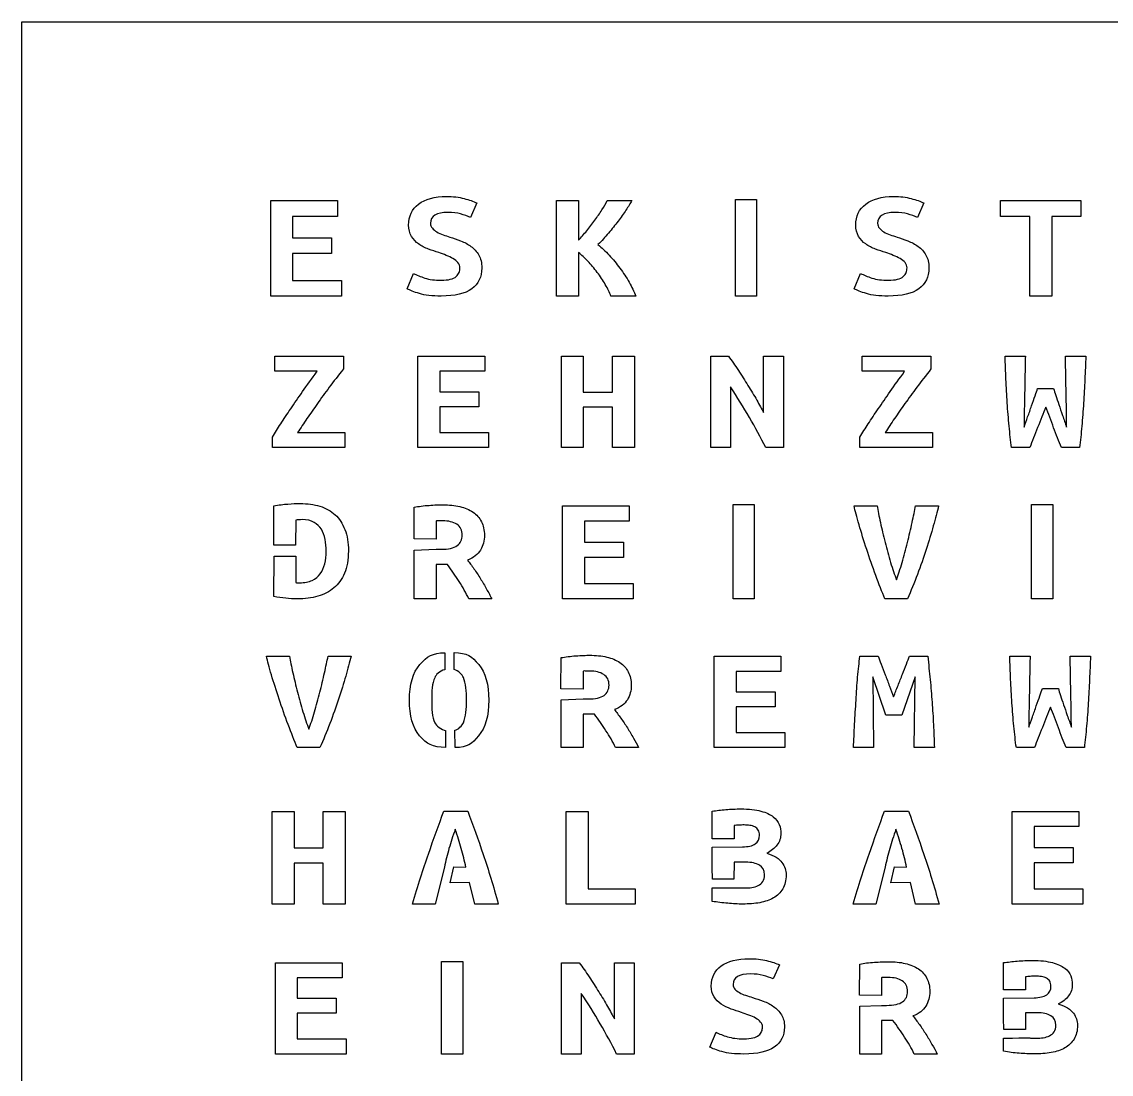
# Model space of a CAD drawing. Extents: x 32 to 171, y 23 to 158.
# Drawn here: x 32.1 to 105.2, y 87.6 to 158.3 of the extents above; entities that cross this region are included whole.
import ezdxf

# ---------------------------------------------------------------- set-up
doc = ezdxf.new("R2010")
doc.units = 0
doc.layers.add('Ebene_1', color=7, linetype='CONTINUOUS')

msp = doc.modelspace()

# ---------------------------------------------------------------- linework, layer by layer
at = {"layer": 'Ebene_1', "color": 7}
for p, q in [((32.058971, 158.33572), (170.553001, 158.33572)), ((32.058971, 22.93904), (32.058971, 158.33572)), ((48.770301, 139.907811), (48.770301, 146.320038)), ((48.770301, 146.320038), (53.252198, 146.320038)), ((53.252198, 146.320038), (53.252198, 145.263419)), ((67.969833, 139.907811), (67.969833, 146.320038)), ((67.969833, 146.320038), (69.439896, 146.320038)), ((69.439896, 146.320038), (69.439896, 143.657772)), ((71.364124, 146.320038), (73.025414, 146.320038)), ((79.970622, 146.407594), (81.394699, 146.407594)), ((79.970622, 139.904256), (79.970622, 146.407594)), ((81.394699, 146.407594), (81.394699, 139.904256)), ((97.779071, 145.263419), (97.779071, 146.320038)), ((97.779071, 146.320038), (103.157348, 146.320038)), ((103.157348, 146.320038), (103.157348, 145.263419)), ((62.610467, 146.164665), (62.180205, 145.18056)), ((92.627333, 146.164655), (92.197071, 145.18055)), ((53.252198, 145.263419), (50.240363, 145.263419)), ((50.240363, 145.263419), (50.240363, 143.823516)), ((99.727202, 145.263419), (97.779071, 145.263419)), ((99.727202, 139.907811), (99.727202, 145.263419)), ((103.157348, 145.263419), (101.209217, 145.263419)), ((101.209217, 145.263419), (101.209217, 139.907811)), ((50.240363, 143.823516), (52.857791, 143.823516)), ((52.857791, 143.823516), (52.857791, 142.766898)), ((52.857791, 142.766898), (50.240363, 142.766898)), ((50.240363, 142.766898), (50.240363, 140.96443)), ((69.439896, 142.839411), (69.439896, 139.907811)), ((57.92539, 140.394697), (58.355652, 141.430598)), ((87.942256, 140.394687), (88.372518, 141.430588)), ((50.240363, 140.96443), (53.515136, 140.96443)), ((53.515136, 140.96443), (53.515136, 139.907811)), ((60.220121, 140.974802), (60.220121, 140.974802)), ((90.236987, 140.974792), (90.236987, 140.974792)), ((53.515136, 139.907811), (48.770301, 139.907811)), ((69.439896, 139.907811), (67.969833, 139.907811)), ((73.2764, 139.907811), (71.61511, 139.907811)), ((81.394699, 139.904256), (79.970622, 139.904256)), ((101.209217, 139.907811), (99.727202, 139.907811)), ((49.037375, 134.856619), (49.037375, 135.867853)), ((49.037375, 135.867853), (53.651125, 135.867853)), ((53.651125, 135.867853), (53.651125, 135.015244)), ((58.654638, 129.731052), (58.654638, 135.867853)), ((58.654638, 135.867853), (63.136908, 135.867853)), ((63.136908, 135.867853), (63.136908, 134.856619)), ((68.286314, 129.731052), (68.286314, 135.867853)), ((68.286314, 135.867853), (69.756498, 135.867853)), ((69.756498, 135.867853), (69.756498, 133.448823)), ((71.716744, 133.448823), (71.716744, 135.867853)), ((71.716744, 135.867853), (73.186929, 135.867853)), ((73.186929, 135.867853), (73.186929, 129.731052)), ((78.31519, 129.731052), (78.31519, 135.867853)), ((78.31519, 135.867853), (79.49851, 135.867853)), ((81.865148, 132.090598), (81.865148, 135.867853)), ((81.865148, 135.867853), (83.1919, 135.867853)), ((83.1919, 135.867853), (83.1919, 129.731052)), ((88.487497, 134.856619), (88.487497, 135.867853)), ((88.487497, 135.867853), (93.101247, 135.867853)), ((93.101247, 135.867853), (93.101247, 135.015244)), ((98.074123, 135.867853), (99.436733, 135.867853)), ((102.138048, 135.867853), (103.500658, 135.867853)), ((51.882122, 134.856619), (49.037375, 134.856619)), ((63.136908, 134.856619), (60.124822, 134.856619)), ((60.124822, 134.856619), (60.124822, 133.478565)), ((91.332244, 134.856619), (88.487497, 134.856619)), ((60.124822, 133.478565), (62.742468, 133.478565)), ((62.742468, 133.478565), (62.742468, 132.467332)), ((69.756498, 133.448823), (71.716744, 133.448823)), ((79.641942, 133.805729), (79.641942, 129.731052)), ((100.261471, 133.696675), (101.337215, 133.696675)), ((62.742468, 132.467332), (60.124822, 132.467332)), ((60.124822, 132.467332), (60.124822, 130.742286)), ((71.716744, 132.437589), (69.756498, 132.437589)), ((69.756498, 132.437589), (69.756498, 129.731052)), ((71.716744, 129.731052), (71.716744, 132.437589)), ((48.881989, 129.731052), (48.881989, 130.43495)), ((50.579276, 130.742286), (53.758699, 130.742286)), ((53.758699, 130.742286), (53.758699, 129.731052)), ((60.124822, 130.742286), (63.399867, 130.742286)), ((63.399867, 130.742286), (63.399867, 129.731052)), ((88.332111, 129.731052), (88.332111, 130.43495)), ((90.029398, 130.742286), (93.208821, 130.742286)), ((93.208821, 130.742286), (93.208821, 129.731052)), ((53.758699, 129.731052), (48.881989, 129.731052)), ((63.399867, 129.731052), (58.654638, 129.731052)), ((69.756498, 129.731052), (68.286314, 129.731052)), ((73.186929, 129.731052), (71.716744, 129.731052)), ((79.641942, 129.731052), (78.31519, 129.731052)), ((83.1919, 129.731052), (82.008581, 129.731052)), ((93.208821, 129.731052), (88.332111, 129.731052)), ((99.735551, 129.731052), (98.516374, 129.731052)), ((103.082312, 129.731052), (101.863135, 129.731052)), ((48.978908, 123.184203), (48.978908, 125.82198)), ((68.363163, 119.570474), (68.363163, 125.821982)), ((68.363163, 125.821982), (72.845222, 125.821982)), ((72.845222, 125.821982), (72.845222, 124.791846)), ((79.810709, 125.907343), (81.234838, 125.907343)), ((79.810709, 119.567009), (79.810709, 125.907343)), ((81.234838, 125.907343), (81.234838, 119.567009)), ((87.937142, 125.821982), (89.490922, 125.821982)), ((92.072589, 125.821982), (93.614417, 125.821982)), ((99.854129, 125.907343), (101.278258, 125.907343)), ((99.854129, 119.567009), (99.854129, 125.907343)), ((101.278258, 125.907343), (101.278258, 119.567009)), ((58.39526, 123.600168), (58.409229, 125.731084)), ((50.449023, 124.862667), (50.435057, 123.186728)), ((59.879344, 124.781617), (59.879344, 123.577697)), ((72.845222, 124.791846), (69.833278, 124.791846)), ((69.833278, 124.791846), (69.833278, 123.388035)), ((50.435057, 123.186728), (48.978908, 123.184203)), ((59.879344, 123.577697), (58.39526, 123.600168)), ((58.409229, 122.850644), (59.879344, 122.903261)), ((59.879344, 122.903135), (60.202052, 122.903135)), ((69.833278, 123.388035), (72.450801, 123.388035)), ((72.450801, 123.388035), (72.450801, 122.357899)), ((48.978908, 119.721964), (48.992874, 122.447177)), ((48.992874, 122.447177), (50.449023, 122.449701)), ((50.449023, 122.449701), (50.449023, 120.661331)), ((58.409229, 119.570471), (58.409229, 122.850644)), ((72.450801, 122.357899), (69.833278, 122.357899)), ((69.833278, 122.357899), (69.833278, 120.60061)), ((60.644283, 121.873126), (59.879344, 121.873126)), ((59.879344, 121.873126), (59.879344, 119.570471)), ((50.580496, 120.651232), (50.71197, 120.651232)), ((69.833278, 120.60061), (73.10817, 120.60061)), ((73.10817, 120.60061), (73.10817, 119.570474)), ((59.879344, 119.570471), (58.409229, 119.570471)), ((63.608418, 119.570471), (62.06659, 119.570471)), ((73.10817, 119.570474), (68.363163, 119.570474)), ((81.234838, 119.567009), (79.810709, 119.567009)), ((91.522789, 119.570474), (90.004865, 119.570474)), ((101.278258, 119.567009), (99.854129, 119.567009)), ((48.485594, 115.71124), (50.039441, 115.71124)), ((52.621218, 115.71124), (54.163112, 115.71124)), ((60.472567, 115.952765), (60.465459, 114.810742)), ((61.082141, 114.828082), (61.08492, 115.961436)), ((68.255477, 113.531338), (68.269447, 115.622064)), ((78.541968, 109.57764), (78.541968, 115.71124)), ((78.541968, 115.71124), (83.02422, 115.71124)), ((83.02422, 115.71124), (83.02422, 114.700533)), ((88.331564, 115.71124), (89.550736, 115.71124)), ((91.666359, 115.71124), (92.885531, 115.71124)), ((98.390127, 115.71124), (99.752732, 115.71124)), ((102.454036, 115.71124), (103.81664, 115.71124)), ((69.739625, 114.690505), (69.739625, 113.509291)), ((83.02422, 114.700533), (80.012147, 114.700533)), ((80.012147, 114.700533), (80.012147, 113.323199)), ((90.064701, 111.747686), (89.192156, 114.343814)), ((89.192156, 114.343814), (89.251919, 109.57764)), ((92.048844, 114.343814), (91.140441, 111.747686)), ((91.977128, 109.57764), (92.048844, 114.343814)), ((69.739625, 113.509291), (68.255477, 113.531338)), ((100.577466, 113.541194), (101.653207, 113.541194)), ((68.269447, 112.795951), (69.739626, 112.847576)), ((68.269447, 109.577644), (68.269447, 112.795951)), ((69.739625, 112.847452), (70.062347, 112.847452)), ((80.012147, 113.323199), (82.629782, 113.323199)), ((82.629782, 113.323199), (82.629782, 112.312492)), ((82.629782, 112.312492), (80.012147, 112.312492)), ((80.012147, 112.312492), (80.012147, 110.588346)), ((70.504596, 111.83687), (69.739626, 111.83687)), ((69.739626, 111.83687), (69.739626, 109.577644)), ((91.140441, 111.747686), (90.064701, 111.747686)), ((60.514842, 110.728331), (60.51415, 109.586307)), ((61.146256, 109.577637), (61.129449, 110.754342)), ((80.012147, 110.588346), (83.287179, 110.588346)), ((83.287179, 110.588346), (83.287179, 109.57764)), ((52.071395, 109.57764), (50.553406, 109.57764)), ((69.739626, 109.577644), (68.269447, 109.577644)), ((73.468859, 109.577644), (71.926964, 109.577644)), ((83.287179, 109.57764), (78.541968, 109.57764)), ((89.251919, 109.57764), (87.901267, 109.57764)), ((93.32778, 109.57764), (91.977128, 109.57764)), ((100.051549, 109.57764), (98.832376, 109.57764)), ((103.398297, 109.57764), (102.179124, 109.57764)), ((48.87124, 99.057422), (48.87124, 105.297357)), ((48.87124, 105.297357), (50.341395, 105.297357)), ((50.341395, 105.297357), (50.341395, 102.837673)), ((52.301602, 102.837673), (52.301602, 105.297357)), ((52.301602, 105.297357), (53.771758, 105.297357)), ((53.771758, 105.297357), (53.771758, 99.057422)), ((60.394551, 105.31008), (61.996178, 105.31008)), ((68.597895, 99.057422), (68.597895, 105.297357)), ((68.597895, 105.297357), (70.080003, 105.297357)), ((70.080003, 105.297357), (70.080003, 100.085651)), ((78.411507, 104.55345), (78.411507, 105.31076)), ((89.983288, 105.31008), (91.584914, 105.31008)), ((98.552448, 99.057422), (98.552448, 105.297357)), ((98.552448, 105.297357), (103.034629, 105.297357)), ((103.034629, 105.297357), (103.034629, 104.269129)), ((79.881557, 104.34206), (79.891557, 103.44315)), ((103.034629, 104.269129), (100.022603, 104.269129)), ((100.022603, 104.269129), (100.022603, 102.867915)), ((79.891557, 103.44315), (78.410007, 103.45015)), ((50.341395, 102.837673), (52.301602, 102.837673)), ((78.409968, 102.88141), (80.455288, 102.91081)), ((100.022603, 102.867915), (102.640197, 102.867915)), ((102.640197, 102.867915), (102.640197, 101.839687)), ((52.301602, 101.809445), (50.341395, 101.809445)), ((50.341395, 101.809445), (50.341395, 99.057422)), ((52.301602, 99.057422), (52.301602, 101.809445)), ((79.881672, 101.88415), (79.871772, 100.73205)), ((80.670536, 101.88415), (79.881672, 101.88415)), ((102.640197, 101.839687), (100.022603, 101.839687)), ((100.022603, 101.839687), (100.022603, 100.085651)), ((60.430407, 101.53992), (59.820835, 99.07017)), ((60.82594, 100.48669), (61.072911, 101.56481)), ((61.072911, 101.56481), (61.87665, 101.53981)), ((78.421368, 100.73956), (78.411468, 101.52351)), ((90.019144, 101.53992), (89.40957, 99.07017)), ((90.414676, 100.48669), (90.661647, 101.56481)), ((90.661647, 101.56481), (91.465387, 101.53981)), ((62.127651, 100.51169), (60.82594, 100.48669)), ((62.474272, 99.07017), (62.127651, 100.51169)), ((79.871772, 100.73205), (78.421368, 100.73956)), ((91.71639, 100.51169), (90.414676, 100.48669)), ((92.063011, 99.07017), (91.71639, 100.51169)), ((70.080003, 100.085651), (73.247411, 100.085651)), ((73.247411, 100.085651), (73.247411, 99.057422)), ((78.411507, 99.25224), (78.411507, 100.16043)), ((100.022603, 100.085651), (103.297583, 100.085651)), ((103.297583, 100.085651), (103.297583, 99.057422)), ((50.341395, 99.057422), (48.87124, 99.057422)), ((53.771758, 99.057422), (52.301602, 99.057422)), ((59.820835, 99.07017), (58.290924, 99.07017)), ((64.051986, 99.07017), (62.474272, 99.07017)), ((73.247411, 99.057422), (68.597895, 99.057422)), ((89.40957, 99.07017), (87.87966, 99.07017)), ((93.640732, 99.07017), (92.063011, 99.07017)), ((103.297583, 99.057422), (98.552448, 99.057422)), ((49.085288, 88.997227), (49.085288, 95.131081)), ((49.085288, 95.131081), (53.567484, 95.131081)), ((53.567484, 95.131081), (53.567484, 94.120333)), ((60.243624, 95.21484), (61.667796, 95.21484)), ((60.243624, 88.99383), (60.243624, 95.21484)), ((61.667796, 95.21484), (61.667796, 88.99383)), ((68.29805, 88.997227), (68.29805, 95.131081)), ((68.29805, 95.131081), (69.48135, 95.131081)), ((71.847949, 91.355639), (71.847949, 95.131081)), ((71.847949, 95.131081), (73.174679, 95.131081)), ((73.174679, 95.131081), (73.174679, 88.997227)), ((97.977255, 94.39075), (97.977255, 95.13521)), ((82.928479, 94.982444), (82.498189, 94.041061)), ((88.301348, 92.951087), (88.315317, 95.041899)), ((53.567484, 94.120333), (50.555448, 94.120333)), ((50.555448, 94.120333), (50.555448, 92.742941)), ((89.785476, 94.110302), (89.785476, 92.929039)), ((99.448033, 94.18285), (99.457933, 93.29922)), ((69.62478, 93.069947), (69.62478, 88.997227)), ((89.785476, 92.929039), (88.301348, 92.951087)), ((99.457933, 93.29922), (97.976368, 93.30622)), ((50.555448, 92.742941), (53.17305, 92.742941)), ((53.17305, 92.742941), (53.17305, 91.732192)), ((88.315317, 92.215669), (89.785477, 92.267296)), ((88.315317, 88.997228), (88.315317, 92.215669)), ((89.785476, 92.267172), (90.108194, 92.267172)), ((97.976367, 92.74731), (100.02168, 92.77611)), ((53.17305, 91.732192), (50.555448, 91.732192)), ((50.555448, 91.732192), (50.555448, 90.007975)), ((99.44742, 91.76683), (99.43752, 90.63432)), ((100.2363, 91.76683), (99.44742, 91.76683)), ((90.550439, 91.256548), (89.785477, 91.256548)), ((89.785477, 91.256548), (89.785477, 88.997228)), ((97.987166, 90.64189), (97.977266, 91.4125)), ((50.555448, 90.007975), (53.830439, 90.007975)), ((53.830439, 90.007975), (53.830439, 88.997227)), ((78.243091, 89.462966), (78.673382, 90.453895)), ((80.537975, 90.017886), (80.537975, 90.017886)), ((97.977255, 89.17982), (97.977255, 90.07258)), ((99.43752, 90.63432), (97.987166, 90.64189)), ((53.830439, 88.997227), (49.085288, 88.997227)), ((61.667796, 88.99383), (60.243624, 88.99383)), ((69.62478, 88.997227), (68.29805, 88.997227)), ((73.174679, 88.997227), (71.991379, 88.997227)), ((89.785477, 88.997228), (88.315317, 88.997228)), ((93.514664, 88.997228), (91.972789, 88.997228))]:
    msp.add_line(p, q, dxfattribs=at)
for points in [[(58.702252, 146.092152), (59.156418, 146.430547), (59.777907, 146.599744), (60.566721, 146.599744)], [(60.566721, 146.599744), (61.020887, 146.599744), (61.415294, 146.554855), (61.749942, 146.465077)], [(61.749942, 146.465077), (62.092559, 146.375299), (62.3794, 146.275161), (62.610467, 146.164665)], [(71.005572, 145.698497), (71.148993, 145.926395), (71.26851, 146.133575), (71.364124, 146.320038)], [(73.025414, 146.320038), (72.913864, 146.133575), (72.778412, 145.919489), (72.619055, 145.677779)], [(88.719118, 146.092142), (89.173284, 146.430537), (89.794773, 146.599734), (90.583587, 146.599734)], [(90.583587, 146.599734), (91.037753, 146.599734), (91.43216, 146.554845), (91.766808, 146.465067)], [(91.766808, 146.465067), (92.109425, 146.375289), (92.396266, 146.275151), (92.627333, 146.164655)], [(58.032955, 144.683327), (58.032955, 145.28415), (58.256054, 145.753758), (58.702252, 146.092152)], [(70.527503, 145.004443), (70.702795, 145.239248), (70.862151, 145.470599), (71.005572, 145.698497)], [(72.619055, 145.677779), (72.467667, 145.442975), (72.292375, 145.194359), (72.093179, 144.93193)], [(88.049821, 144.683317), (88.049821, 145.28414), (88.27292, 145.753748), (88.719118, 146.092142)], [(60.674287, 145.532766), (59.893441, 145.532766), (59.503018, 145.287603), (59.503018, 144.797276)], [(61.510908, 145.429176), (61.271873, 145.498236), (60.993, 145.532766), (60.674287, 145.532766)], [(62.180205, 145.18056), (61.981009, 145.277244), (61.75791, 145.360116), (61.510908, 145.429176)], [(69.989675, 144.300031), (70.180903, 144.534835), (70.360179, 144.769639), (70.527503, 145.004443)], [(72.093179, 144.93193), (71.893984, 144.676408), (71.678853, 144.41398), (71.447786, 144.144646)], [(90.691153, 145.532756), (89.910307, 145.532756), (89.519884, 145.287593), (89.519884, 144.797266)], [(91.527774, 145.429166), (91.288739, 145.498226), (91.009866, 145.532756), (90.691153, 145.532756)], [(92.197071, 145.18055), (91.997875, 145.277234), (91.774776, 145.360106), (91.527774, 145.429166)], [(58.224183, 143.91676), (58.096698, 144.123941), (58.032955, 144.379463), (58.032955, 144.683327)], [(59.503018, 144.797276), (59.503018, 144.672968), (59.542857, 144.562472), (59.622535, 144.465788)], [(59.622535, 144.465788), (59.702213, 144.37601), (59.801811, 144.293138), (59.921328, 144.217172)], [(59.921328, 144.217172), (60.048813, 144.148112), (60.18825, 144.085958), (60.339639, 144.03071)], [(69.439896, 143.657772), (69.615188, 143.85114), (69.798448, 144.065227), (69.989675, 144.300031)], [(71.447786, 144.144646), (71.224687, 143.875312), (70.989636, 143.616336), (70.742634, 143.36772)], [(88.241049, 143.91675), (88.113564, 144.123931), (88.049821, 144.379453), (88.049821, 144.683317)], [(89.519884, 144.797266), (89.519884, 144.672958), (89.559723, 144.562462), (89.639401, 144.465778)], [(89.639401, 144.465778), (89.719079, 144.376), (89.818677, 144.293128), (89.938194, 144.217162)], [(89.938194, 144.217162), (90.065679, 144.148102), (90.205116, 144.085948), (90.356505, 144.0307)], [(58.702252, 143.409169), (58.511024, 143.547289), (58.351668, 143.716486), (58.224183, 143.91676)], [(59.359597, 143.067322), (59.120563, 143.1571), (58.901448, 143.271049), (58.702252, 143.409169)], [(60.339639, 144.03071), (60.498995, 143.975461), (60.654367, 143.923666), (60.805756, 143.875324)], [(60.805756, 143.875324), (61.036823, 143.799358), (61.275857, 143.713033), (61.52286, 143.616349)], [(61.52286, 143.616349), (61.77783, 143.526571), (62.008897, 143.402263), (62.21606, 143.243425)], [(70.742634, 143.36772), (70.989636, 143.16054), (71.240623, 142.922283), (71.495593, 142.652948)], [(88.719118, 143.409159), (88.52789, 143.547279), (88.368534, 143.716476), (88.241049, 143.91675)], [(89.376463, 143.067312), (89.137429, 143.15709), (88.918314, 143.271039), (88.719118, 143.409159)], [(90.356505, 144.0307), (90.515861, 143.975451), (90.671233, 143.923656), (90.822622, 143.875314)], [(90.822622, 143.875314), (91.053689, 143.799348), (91.292723, 143.713023), (91.539726, 143.616339)], [(91.539726, 143.616339), (91.794696, 143.526561), (92.025763, 143.402253), (92.232926, 143.243415)], [(60.052797, 142.829065), (59.829698, 142.898125), (59.598632, 142.977544), (59.359597, 143.067322)], [(60.55477, 142.642602), (60.387446, 142.711662), (60.220121, 142.773816), (60.052797, 142.829065)], [(61.008935, 142.425063), (60.873482, 142.507935), (60.722094, 142.580448), (60.55477, 142.642602)], [(62.21606, 143.243425), (62.431191, 143.091493), (62.606483, 142.898125), (62.741936, 142.66332)], [(62.741936, 142.66332), (62.877389, 142.435422), (62.945115, 142.14537), (62.945115, 141.793164)], [(70.061386, 142.248947), (69.846255, 142.483751), (69.639091, 142.680572), (69.439896, 142.839411)], [(71.495593, 142.652948), (71.750563, 142.383614), (71.989598, 142.093562), (72.212696, 141.782792)], [(90.069663, 142.829055), (89.846564, 142.898115), (89.615498, 142.977534), (89.376463, 143.067312)], [(90.571636, 142.642592), (90.404312, 142.711652), (90.236987, 142.773806), (90.069663, 142.829055)], [(91.025801, 142.425053), (90.890348, 142.507925), (90.73896, 142.580438), (90.571636, 142.642592)], [(92.232926, 143.243415), (92.448057, 143.091483), (92.623349, 142.898115), (92.758802, 142.66331)], [(92.758802, 142.66331), (92.894255, 142.435412), (92.961981, 142.14536), (92.961981, 141.793154)], [(61.343584, 142.155729), (61.255938, 142.259319), (61.144388, 142.349097), (61.008935, 142.425063)], [(61.475053, 141.803523), (61.475053, 141.934737), (61.43123, 142.052139), (61.343584, 142.155729)], [(70.694827, 141.503098), (70.495632, 141.772433), (70.284485, 142.021049), (70.061386, 142.248947)], [(91.36045, 142.155719), (91.272804, 142.259309), (91.161254, 142.349087), (91.025801, 142.425053)], [(91.491919, 141.803513), (91.491919, 141.934727), (91.448096, 142.052129), (91.36045, 142.155719)], [(58.355652, 141.430598), (58.570783, 141.320102), (58.825753, 141.216512), (59.120563, 141.119828)], [(60.829659, 141.036956), (60.996984, 141.085298), (61.128453, 141.147452), (61.224066, 141.223418)], [(61.224066, 141.223418), (61.31968, 141.30629), (61.383423, 141.396068), (61.415294, 141.492752)], [(61.415294, 141.492752), (61.455133, 141.596342), (61.475053, 141.699933), (61.475053, 141.803523)], [(62.945115, 141.793164), (62.945115, 141.192341), (62.718032, 140.726186), (62.263867, 140.394697)], [(71.232655, 140.684737), (71.073299, 140.967883), (70.894023, 141.24067), (70.694827, 141.503098)], [(72.212696, 141.782792), (72.443763, 141.478927), (72.650926, 141.164704), (72.834186, 140.840122)], [(88.372518, 141.430588), (88.587649, 141.320092), (88.842619, 141.216502), (89.137429, 141.119818)], [(90.846525, 141.036946), (91.01385, 141.085288), (91.145319, 141.147442), (91.240932, 141.223408)], [(91.240932, 141.223408), (91.336546, 141.30628), (91.400289, 141.396058), (91.43216, 141.492742)], [(91.43216, 141.492742), (91.471999, 141.596332), (91.491919, 141.699923), (91.491919, 141.803513)], [(92.961981, 141.793154), (92.961981, 141.192331), (92.734898, 140.726176), (92.280733, 140.394687)], [(59.120563, 141.119828), (59.42334, 141.023144), (59.789859, 140.974802), (60.220121, 140.974802)], [(60.220121, 140.974802), (60.467124, 140.974802), (60.670303, 140.99552), (60.829659, 141.036956)], [(71.61511, 139.907811), (71.527464, 140.149521), (71.399979, 140.408497), (71.232655, 140.684737)], [(72.834186, 140.840122), (73.017446, 140.522446), (73.164851, 140.211675), (73.2764, 139.907811)], [(89.137429, 141.119818), (89.440206, 141.023134), (89.806725, 140.974792), (90.236987, 140.974792)], [(90.236987, 140.974792), (90.48399, 140.974792), (90.687169, 140.99551), (90.846525, 141.036946)], [(58.750059, 140.073568), (58.383539, 140.19097), (58.10865, 140.298013), (57.92539, 140.394697)], [(60.220121, 139.907824), (59.606599, 139.907824), (59.116579, 139.963072), (58.750059, 140.073568)], [(62.263867, 140.394697), (61.817669, 140.070115), (61.13642, 139.907824), (60.220121, 139.907824)], [(88.766925, 140.073558), (88.400405, 140.19096), (88.125516, 140.298003), (87.942256, 140.394687)], [(90.236987, 139.907814), (89.623465, 139.907814), (89.133445, 139.963062), (88.766925, 140.073558)], [(92.280733, 140.394687), (91.834535, 140.070105), (91.153286, 139.907814), (90.236987, 139.907814)], [(79.49851, 135.867853), (79.721627, 135.57704), (79.944745, 135.259791), (80.167862, 134.916103)], [(98.133886, 134.32126), (98.109981, 134.856619), (98.09006, 135.37215), (98.074123, 135.867853)], [(99.436733, 135.867853), (99.428764, 135.4779), (99.420796, 135.074728), (99.412827, 134.658338)], [(102.15, 134.648424), (102.142032, 135.071423), (102.138048, 135.4779), (102.138048, 135.867853)], [(103.500658, 135.867853), (103.476752, 135.36554), (103.452847, 134.846705), (103.428941, 134.311346)], [(50.913952, 133.498393), (51.208786, 133.914784), (51.531509, 134.367526), (51.882122, 134.856619)], [(53.651125, 135.015244), (53.30848, 134.579025), (52.993725, 134.169244), (52.70686, 133.785901)], [(80.167862, 134.916103), (80.390979, 134.579025), (80.606128, 134.241948), (80.813309, 133.90487)], [(90.364074, 133.498393), (90.658908, 133.914784), (90.981631, 134.367526), (91.332244, 134.856619)], [(93.101247, 135.015244), (92.758602, 134.579025), (92.443847, 134.169244), (92.156982, 133.785901)], [(99.412827, 134.658338), (99.404859, 134.241948), (99.396891, 133.825557), (99.388922, 133.409167)], [(102.173906, 133.409167), (102.165937, 133.818948), (102.157969, 134.232033), (102.15, 134.648424)], [(80.813309, 133.90487), (81.028458, 133.567792), (81.223686, 133.240628), (81.398992, 132.923378)], [(98.217556, 132.735011), (98.185682, 133.263761), (98.157792, 133.79251), (98.133886, 134.32126)], [(103.428941, 134.311346), (103.405036, 133.782596), (103.377146, 133.253847), (103.345272, 132.725097)], [(50.11312, 132.338449), (50.360142, 132.695355), (50.627087, 133.082003), (50.913952, 133.498393)], [(52.70686, 133.785901), (52.419994, 133.402558), (52.15305, 133.035737), (51.906028, 132.685441)], [(80.908931, 131.763434), (80.518475, 132.444199), (80.096146, 133.124964), (79.641942, 133.805729)], [(89.563242, 132.338449), (89.810264, 132.695355), (90.077209, 133.082003), (90.364074, 133.498393)], [(92.156982, 133.785901), (91.870116, 133.402558), (91.603172, 133.035737), (91.35615, 132.685441)], [(99.388922, 133.409167), (99.380954, 132.999386), (99.372985, 132.596214), (99.365017, 132.199652)], [(99.855078, 132.53673), (99.942731, 132.781277), (100.022416, 133.005995), (100.094133, 133.210886)], [(100.094133, 133.210886), (100.165849, 133.415776), (100.221628, 133.577706), (100.261471, 133.696675)], [(101.337215, 133.696675), (101.369089, 133.571096), (101.4169, 133.415776), (101.480648, 133.230714)], [(101.480648, 133.230714), (101.544396, 133.045652), (101.612128, 132.840761), (101.683844, 132.616042)], [(102.197811, 132.199652), (102.189843, 132.596214), (102.181874, 132.999386), (102.173906, 133.409167)], [(51.906028, 132.685441), (51.659005, 132.341754), (51.423934, 132.00798), (51.200817, 131.684121)], [(81.398992, 132.923378), (81.582267, 132.606128), (81.737652, 132.328535), (81.865148, 132.090598)], [(91.35615, 132.685441), (91.109127, 132.341754), (90.874056, 132.00798), (90.650939, 131.684121)], [(98.349035, 131.178504), (98.301225, 131.694035), (98.257398, 132.212871), (98.217556, 132.735011)], [(99.592118, 131.793176), (99.68774, 132.044332), (99.775393, 132.292183), (99.855078, 132.53673)], [(100.811296, 132.447504), (100.635989, 132.031113), (100.452714, 131.578371), (100.261471, 131.089278)], [(101.337215, 131.06945), (101.161909, 131.551934), (100.986602, 132.011285), (100.811296, 132.447504)], [(101.683844, 132.616042), (101.763529, 132.391324), (101.847198, 132.150082), (101.934851, 131.892316)], [(103.345272, 132.725097), (103.313398, 132.202957), (103.273556, 131.687426), (103.225745, 131.178504)], [(49.443767, 131.327215), (49.642979, 131.644465), (49.866097, 131.981543), (50.11312, 132.338449)], [(51.200817, 131.684121), (50.985668, 131.366872), (50.778488, 131.052926), (50.579276, 130.742286)], [(82.008581, 129.731052), (81.673905, 130.411818), (81.307355, 131.089278), (80.908931, 131.763434)], [(88.893889, 131.327215), (89.093101, 131.644465), (89.316219, 131.981543), (89.563242, 132.338449)], [(90.650939, 131.684121), (90.43579, 131.366872), (90.22861, 131.052926), (90.029398, 130.742286)], [(99.365017, 132.199652), (99.357048, 131.809699), (99.353064, 131.442879), (99.353064, 131.099192)], [(99.353064, 131.099192), (99.42478, 131.310692), (99.504465, 131.54202), (99.592118, 131.793176)], [(101.934851, 131.892316), (102.030473, 131.634551), (102.122111, 131.370176), (102.209764, 131.099192)], [(102.209764, 131.099192), (102.209764, 131.442879), (102.20578, 131.809699), (102.197811, 132.199652)], [(48.881989, 130.43495), (49.057296, 130.719153), (49.244555, 131.016575), (49.443767, 131.327215)], [(88.332111, 130.43495), (88.507418, 130.719153), (88.694677, 131.016575), (88.893889, 131.327215)], [(98.516374, 129.731052), (98.452626, 130.187099), (98.396846, 130.669583), (98.349035, 131.178504)], [(100.261471, 131.089278), (100.070227, 130.600185), (99.894921, 130.147443), (99.735551, 129.731052)], [(101.863135, 129.731052), (101.687828, 130.147443), (101.512522, 130.593575), (101.337215, 131.06945)], [(103.225745, 131.178504), (103.185903, 130.669583), (103.138092, 130.187099), (103.082312, 129.731052)], [(48.978908, 125.82198), (49.313568, 125.882577), (49.628309, 125.922974), (49.923129, 125.943173)], [(49.923129, 125.943173), (50.217949, 125.963371), (50.492848, 125.973471), (50.747828, 125.973471)], [(50.747828, 125.973471), (51.233882, 125.973471), (51.676112, 125.912875), (52.074517, 125.791682)], [(58.875363, 125.801779), (59.050662, 125.828795), (59.22596, 125.845459), (59.401258, 125.852276)], [(59.401258, 125.852276), (59.576557, 125.865658), (59.743887, 125.875757), (59.903249, 125.882574)], [(59.903249, 125.882574), (60.062611, 125.889391), (60.202053, 125.892673), (60.321574, 125.892673)], [(60.321574, 125.892673), (60.743884, 125.892673), (61.126353, 125.852276), (61.468982, 125.771481)], [(88.271802, 124.549462), (88.120408, 125.067896), (88.008855, 125.492069), (87.937142, 125.821982)], [(89.490922, 125.821982), (89.538731, 125.498802), (89.610444, 125.121759), (89.706061, 124.690853)], [(91.833545, 124.690853), (91.929163, 125.121759), (92.008844, 125.498802), (92.072589, 125.821982)], [(93.614417, 125.821982), (93.5188, 125.418007), (93.399278, 124.966902), (93.255852, 124.468667)], [(52.074517, 125.791682), (52.480891, 125.67049), (52.823519, 125.478602), (53.102403, 125.216018)], [(53.102403, 125.216018), (53.381286, 124.960176), (53.596425, 124.630255), (53.747819, 124.226281)], [(58.409229, 125.731084), (58.552655, 125.758024), (58.708033, 125.78158), (58.875363, 125.801779)], [(61.468982, 125.771481), (61.81161, 125.690686), (62.10643, 125.566136), (62.353441, 125.397804)], [(62.353441, 125.397804), (62.600453, 125.229473), (62.787703, 125.014029), (62.915193, 124.751445)], [(50.664162, 124.882866), (50.58448, 124.882866), (50.512767, 124.876049), (50.449023, 124.862667)], [(50.8793, 124.892965), (50.815556, 124.892965), (50.743843, 124.889683), (50.664162, 124.882866)], [(51.680095, 124.711176), (51.472924, 124.832369), (51.205993, 124.892965), (50.8793, 124.892965)], [(52.170134, 124.246606), (52.050612, 124.441852), (51.887266, 124.596725), (51.680095, 124.711176)], [(60.118387, 124.801816), (60.038706, 124.801816), (59.879344, 124.85413), (59.879344, 124.781617)], [(60.321573, 124.811915), (60.265797, 124.811915), (60.198068, 124.808633), (60.118387, 124.801816)], [(61.265794, 124.57963), (61.026751, 124.734478), (60.712011, 124.811915), (60.321573, 124.811915)], [(61.624359, 123.852475), (61.624359, 124.182396), (61.504837, 124.424781), (61.265794, 124.57963)], [(62.915193, 124.751445), (63.050651, 124.495603), (63.11838, 124.192622), (63.11838, 123.842502)], [(88.785745, 122.893166), (88.59451, 123.478929), (88.423196, 124.031027), (88.271802, 124.549462)], [(89.706061, 124.690853), (89.801678, 124.266679), (89.905264, 123.825674), (90.016817, 123.367836)], [(91.522789, 123.357736), (91.634343, 123.815574), (91.737928, 124.259946), (91.833545, 124.690853)], [(93.255852, 124.468667), (93.120394, 123.970431), (92.961032, 123.445264), (92.777766, 122.893166)], [(52.421129, 123.569948), (52.37332, 123.82579), (52.289655, 124.05136), (52.170134, 124.246606)], [(53.747819, 124.226281), (53.907181, 123.829047), (53.986863, 123.347636), (53.986863, 122.782071)], [(61.289698, 123.14552), (61.512805, 123.313851), (61.624359, 123.549494), (61.624359, 123.852475)], [(63.11838, 123.842502), (63.11838, 123.478925), (63.03073, 123.149004), (62.855432, 122.852764)], [(52.492842, 122.782198), (52.492842, 123.051523), (52.468938, 123.314106), (52.421129, 123.569948)], [(60.202052, 122.903135), (60.704043, 122.903135), (61.066591, 122.98393), (61.289698, 123.14552)], [(89.395305, 121.145975), (89.180166, 121.731739), (88.976979, 122.314135), (88.785745, 122.893166)], [(90.016817, 123.367836), (90.136339, 122.916731), (90.259844, 122.468992), (90.387334, 122.02462)], [(91.164225, 122.014521), (91.291714, 122.458893), (91.411236, 122.906631), (91.522789, 123.357736)], [(92.777766, 122.893166), (92.602468, 122.3478), (92.407249, 121.788968), (92.19211, 121.216671)], [(52.397225, 121.923752), (52.460969, 122.186335), (52.492842, 122.472475), (52.492842, 122.782198)], [(53.986863, 122.782071), (53.986863, 122.20305), (53.899214, 121.708181), (53.723915, 121.297465)], [(62.855432, 122.852764), (62.680134, 122.556525), (62.389298, 122.330955), (61.982924, 122.176107)], [(61.982924, 122.176107), (62.118382, 122.00106), (62.261808, 121.805788), (62.413202, 121.590344)], [(52.098421, 121.257194), (52.241846, 121.445723), (52.341448, 121.667909), (52.397225, 121.923752)], [(61.421173, 120.731898), (61.18213, 121.108932), (60.923166, 121.48935), (60.644283, 121.873126)], [(62.413202, 121.590344), (62.564596, 121.381615), (62.712006, 121.159429), (62.855432, 120.923786)], [(90.387334, 122.02462), (90.522792, 121.586981), (90.654266, 121.193106), (90.781755, 120.842995)], [(90.781755, 120.842995), (90.909245, 121.186373), (91.036735, 121.576882), (91.164225, 122.014521)], [(50.71197, 120.651232), (51.046631, 120.651232), (51.325514, 120.705087), (51.548621, 120.812821)], [(51.548621, 120.812821), (51.779696, 120.920556), (51.962963, 121.068664), (52.098421, 121.257194)], [(53.723915, 121.297465), (53.556585, 120.89349), (53.321526, 120.563569), (53.018738, 120.307727)], [(62.06659, 119.570471), (61.883323, 119.974445), (61.668184, 120.361579), (61.421173, 120.731898)], [(62.855432, 120.923786), (62.998858, 120.694858), (63.134316, 120.462573), (63.261805, 120.226929)], [(90.004865, 119.570474), (89.813631, 120.035045), (89.610444, 120.560212), (89.395305, 121.145975)], [(92.19211, 121.216671), (91.976971, 120.651107), (91.753864, 120.102374), (91.522789, 119.570474)], [(50.449023, 120.661331), (50.488863, 120.654514), (50.532688, 120.651232), (50.580496, 120.651232)], [(53.018738, 120.307727), (52.71595, 120.051885), (52.353401, 119.863355), (51.931091, 119.742163)], [(63.261805, 120.226929), (63.397263, 119.998002), (63.512801, 119.779199), (63.608418, 119.570471)], [(49.779703, 119.610871), (49.532691, 119.63107), (49.26576, 119.668109), (48.978908, 119.721964)], [(50.556593, 119.570473), (50.293646, 119.570473), (50.034682, 119.583855), (49.779703, 119.610871)], [(51.931091, 119.742163), (51.51675, 119.627711), (51.058584, 119.570473), (50.556593, 119.570473)], [(48.820268, 114.46272), (48.668868, 114.971376), (48.55731, 115.387549), (48.485594, 115.71124)], [(50.039441, 115.71124), (50.087252, 115.394155), (50.158968, 115.024224), (50.254589, 114.601445)], [(52.382164, 114.601445), (52.477786, 115.024224), (52.55747, 115.394155), (52.621218, 115.71124)], [(54.163112, 115.71124), (54.067491, 115.314884), (53.947964, 114.872287), (53.804532, 114.383449)], [(58.788876, 115.157578), (59.259014, 115.699271), (59.63588, 115.952765), (60.472567, 115.952765)], [(61.08492, 115.961436), (61.953481, 115.961436), (62.279056, 115.699271), (62.733257, 115.157578)], [(68.269447, 115.622064), (68.412879, 115.648495), (68.568264, 115.671608), (68.735601, 115.691426)], [(68.735601, 115.691426), (68.910907, 115.717932), (69.086213, 115.734282), (69.261519, 115.74097)], [(69.261519, 115.74097), (69.436825, 115.754099), (69.604162, 115.764008), (69.763531, 115.770697)], [(69.763531, 115.770697), (69.9229, 115.777385), (70.062348, 115.780606), (70.181874, 115.780606)], [(70.181874, 115.780606), (70.604202, 115.780606), (70.986687, 115.74097), (71.329331, 115.661699)], [(71.329331, 115.661699), (71.671974, 115.582428), (71.966806, 115.460227), (72.213828, 115.29507)], [(88.176179, 114.314087), (88.223989, 114.816137), (88.275784, 115.281855), (88.331564, 115.71124)], [(89.550736, 115.71124), (89.606515, 115.572515), (89.674247, 115.394155), (89.753931, 115.17616)], [(91.451211, 115.186069), (91.530895, 115.397458), (91.602611, 115.572515), (91.666359, 115.71124)], [(92.885531, 115.71124), (92.94131, 115.17616), (92.993105, 114.654292), (93.040916, 114.145636)], [(98.449891, 114.165454), (98.425985, 114.700533), (98.406064, 115.215795), (98.390127, 115.71124)], [(99.752732, 115.71124), (99.744763, 115.32149), (99.736795, 114.918529), (99.728827, 114.502356)], [(102.465988, 114.492447), (102.45802, 114.915226), (102.454036, 115.32149), (102.454036, 115.71124)], [(103.81664, 115.71124), (103.792735, 115.20919), (103.768829, 114.690625), (103.744924, 114.155545)], [(58.083668, 112.769536), (58.083668, 113.826492), (58.318738, 114.622498), (58.788876, 115.157578)], [(62.733257, 115.157578), (63.187459, 114.622498), (63.41456, 113.826492), (63.41456, 112.769536)], [(72.213828, 115.29507), (72.46085, 115.129914), (72.648109, 114.918533), (72.775604, 114.660902)], [(89.753931, 115.17616), (89.841584, 114.958164), (89.933221, 114.723654), (90.028843, 114.472629)], [(91.188252, 114.502356), (91.283873, 114.746775), (91.371526, 114.974679), (91.451211, 115.186069)], [(49.334233, 112.837663), (49.142991, 113.412378), (48.971669, 113.954064), (48.820268, 114.46272)], [(50.254589, 114.601445), (50.35021, 114.185271), (50.4538, 113.752583), (50.565358, 113.303381)], [(52.071395, 113.293472), (52.182953, 113.742675), (52.286543, 114.178666), (52.382164, 114.601445)], [(53.804532, 114.383449), (53.669069, 113.894611), (53.5097, 113.379349), (53.326425, 112.837663)], [(59.780948, 114.275687), (59.701264, 114.084123), (59.645485, 113.859514), (59.613611, 113.601883)], [(60.465459, 114.810742), (60.077018, 114.724435), (59.868601, 114.473864), (59.780948, 114.275687)], [(61.705315, 114.285596), (61.625631, 114.477159), (61.391569, 114.741776), (61.082141, 114.828082)], [(61.872653, 113.601883), (61.848747, 113.866128), (61.792968, 114.094032), (61.705315, 114.285596)], [(69.978678, 114.710322), (69.898993, 114.710322), (69.739625, 114.76165), (69.739625, 114.690505)], [(70.181873, 114.720231), (70.126094, 114.720231), (70.058363, 114.717011), (69.978678, 114.710322)], [(71.126134, 114.492327), (70.887081, 114.644255), (70.572327, 114.720231), (70.181873, 114.720231)], [(71.484715, 113.778887), (71.484715, 114.102586), (71.365188, 114.340399), (71.126134, 114.492327)], [(72.775604, 114.660902), (72.911068, 114.409885), (72.978799, 114.112618), (72.978799, 113.769102)], [(88.068605, 112.758392), (88.100479, 113.293472), (88.136337, 113.812037), (88.176179, 114.314087)], [(90.028843, 114.472629), (90.124464, 114.221604), (90.220086, 113.967276), (90.315707, 113.709645)], [(90.889435, 113.749281), (90.993025, 114.013517), (91.092631, 114.264543), (91.188252, 114.502356)], [(93.040916, 114.145636), (93.096695, 113.63698), (93.140522, 113.131627), (93.172395, 112.629577)], [(98.533559, 112.580032), (98.501686, 113.108506), (98.473796, 113.63698), (98.449891, 114.165454)], [(99.728827, 114.502356), (99.720858, 114.086183), (99.71289, 113.670009), (99.704921, 113.253836)], [(102.489894, 113.253836), (102.481925, 113.663404), (102.473957, 114.076274), (102.465988, 114.492447)], [(103.744924, 114.155545), (103.721019, 113.627071), (103.693129, 113.098597), (103.661255, 112.570123)], [(59.613611, 113.601883), (59.589706, 113.344252), (59.577753, 113.066803), (59.577753, 112.769536)], [(61.920463, 112.769536), (61.920463, 113.066803), (61.904528, 113.344252), (61.872653, 113.601883)], [(71.15004, 113.085265), (71.373156, 113.250422), (71.484715, 113.481621), (71.484715, 113.778887)], [(72.978799, 113.769102), (72.978799, 113.412382), (72.891147, 113.088684), (72.715841, 112.798031)], [(90.315707, 113.709645), (90.411328, 113.452014), (90.502965, 113.214201), (90.590618, 112.996205)], [(90.590618, 112.996205), (90.68624, 113.240624), (90.785845, 113.49165), (90.889435, 113.749281)], [(100.410129, 113.055659), (100.481845, 113.260442), (100.537624, 113.422287), (100.577466, 113.541194)], [(101.653207, 113.541194), (101.68508, 113.415681), (101.732891, 113.260442), (101.796639, 113.075476)], [(49.94382, 111.123426), (49.728671, 111.698141), (49.525476, 112.269554), (49.334233, 112.837663)], [(50.565358, 113.303381), (50.684885, 112.860784), (50.808396, 112.42149), (50.935891, 111.985499)], [(51.712815, 111.97559), (51.84031, 112.411581), (51.959837, 112.850875), (52.071395, 113.293472)], [(53.326425, 112.837663), (53.15112, 112.302583), (52.955893, 111.754292), (52.740745, 111.192788)], [(58.764971, 110.371586), (58.310769, 110.91328), (58.083668, 111.71258), (58.083668, 112.769536)], [(59.577753, 112.769536), (59.577753, 112.47227), (59.589706, 112.191526), (59.613611, 111.927281)], [(61.872653, 111.93719), (61.904527, 112.194821), (61.920463, 112.47227), (61.920463, 112.769536)], [(63.41456, 112.769536), (63.41456, 111.71258), (63.183475, 110.91328), (62.721305, 110.371586)], [(70.062347, 112.847452), (70.564359, 112.847452), (70.926923, 112.926723), (71.15004, 113.085265)], [(72.715841, 112.798031), (72.540535, 112.507379), (72.249686, 112.286064), (71.843296, 112.134136)], [(87.972983, 111.143244), (88.004857, 111.68493), (88.036731, 112.223312), (88.068605, 112.758392)], [(99.704921, 113.253836), (99.696953, 112.844269), (99.688984, 112.441308), (99.681016, 112.044952)], [(100.171075, 112.381854), (100.258728, 112.626274), (100.338413, 112.850875), (100.410129, 113.055659)], [(101.796639, 113.075476), (101.860386, 112.890511), (101.928118, 112.685727), (101.999834, 112.461126)], [(102.513799, 112.044952), (102.50583, 112.441308), (102.497862, 112.844269), (102.489894, 113.253836)], [(50.935891, 111.985499), (51.071355, 111.556114), (51.202834, 111.169668), (51.330329, 110.82616)], [(51.330329, 110.82616), (51.457825, 111.163062), (51.58532, 111.546205), (51.712815, 111.97559)], [(59.613611, 111.927281), (59.645485, 111.66965), (59.701264, 111.445041), (59.780948, 111.253477)], [(61.705315, 111.253477), (61.792968, 111.451655), (61.848747, 111.679559), (61.872653, 111.93719)], [(71.843296, 112.134136), (71.978759, 111.96239), (72.122191, 111.770802), (72.273592, 111.559421)], [(93.172395, 112.629577), (93.212238, 112.134132), (93.244111, 111.632082), (93.268017, 111.123426)], [(98.665039, 111.024337), (98.617228, 111.539599), (98.573402, 112.058164), (98.533559, 112.580032)], [(99.681016, 112.044952), (99.673047, 111.655203), (99.669063, 111.288574), (99.669063, 110.945066)], [(99.908117, 111.638688), (100.003738, 111.889713), (100.091391, 112.137435), (100.171075, 112.381854)], [(101.127289, 112.292675), (100.951983, 111.876501), (100.768709, 111.423996), (100.577466, 110.935157)], [(101.653207, 110.91534), (101.477901, 111.397572), (101.302595, 111.856684), (101.127289, 112.292675)], [(101.999834, 112.461126), (102.079519, 112.236524), (102.163187, 111.995408), (102.25084, 111.737777)], [(102.525752, 110.945066), (102.525752, 111.288574), (102.521767, 111.655203), (102.513799, 112.044952)], [(103.661255, 112.570123), (103.629382, 112.048255), (103.589539, 111.532993), (103.541729, 111.024337)], [(52.740745, 111.192788), (52.525597, 110.637891), (52.30248, 110.099508), (52.071395, 109.57764)], [(59.780948, 111.253477), (59.868601, 111.061914), (60.244921, 110.75397), (60.514842, 110.728331)], [(61.129449, 110.754342), (61.367831, 110.779956), (61.625631, 111.061914), (61.705315, 111.253477)], [(71.28152, 110.717166), (71.042467, 111.087089), (70.783492, 111.460332), (70.504596, 111.83687)], [(72.273592, 111.559421), (72.424992, 111.354629), (72.572409, 111.136634), (72.715841, 110.905435)], [(99.669063, 110.945066), (99.740779, 111.156456), (99.820464, 111.387663), (99.908117, 111.638688)], [(102.25084, 111.737777), (102.346462, 111.480146), (102.438099, 111.215909), (102.525752, 110.945066)], [(50.553406, 109.57764), (50.362163, 110.033449), (50.158968, 110.548711), (49.94382, 111.123426)], [(71.926964, 109.577644), (71.74369, 109.973999), (71.528542, 110.353832), (71.28152, 110.717166)], [(72.715841, 110.905435), (72.859273, 110.680825), (72.994736, 110.452921), (73.122231, 110.221722)], [(87.901267, 109.57764), (87.925173, 110.07969), (87.949078, 110.601558), (87.972983, 111.143244)], [(93.268017, 111.123426), (93.291922, 110.621376), (93.311843, 110.106114), (93.32778, 109.57764)], [(98.832376, 109.57764), (98.768629, 110.033449), (98.712849, 110.515681), (98.665039, 111.024337)], [(100.577466, 110.935157), (100.386223, 110.446319), (100.210918, 109.993813), (100.051549, 109.57764)], [(102.179124, 109.57764), (102.003818, 109.993813), (101.828512, 110.439713), (101.653207, 110.91534)], [(103.541729, 111.024337), (103.501886, 110.515681), (103.454076, 110.033449), (103.398297, 109.57764)], [(60.51415, 109.586307), (59.645589, 109.586307), (59.227141, 109.836507), (58.764971, 110.371586)], [(62.721305, 110.371586), (62.259135, 109.836507), (61.990912, 109.577637), (61.146256, 109.577637)], [(73.122231, 110.221722), (73.257695, 109.997112), (73.373238, 109.782436), (73.468859, 109.577644)], [(78.411507, 105.31076), (78.690398, 105.35106), (78.997179, 105.38466), (79.331848, 105.41158)], [(79.331848, 105.41158), (79.666518, 105.44518), (79.997202, 105.46198), (80.323904, 105.46198)], [(80.323904, 105.46198), (80.881687, 105.46198), (81.335881, 105.41158), (81.686488, 105.31077)], [(59.354693, 102.42701), (59.713267, 103.44181), (60.059881, 104.40282), (60.394551, 105.31008)], [(61.996178, 105.31008), (62.346777, 104.39612), (62.6934, 103.42499), (63.036034, 102.39677)], [(81.686488, 105.31077), (82.037093, 105.21667), (82.312001, 105.089), (82.511208, 104.92771)], [(82.511208, 104.92771), (82.710417, 104.77316), (82.845879, 104.5984), (82.917592, 104.40351)], [(88.94343, 102.42701), (89.302004, 103.44181), (89.648618, 104.40282), (89.983288, 105.31008)], [(91.584914, 105.31008), (91.935513, 104.39612), (92.282142, 103.42499), (92.624776, 102.39677)], [(61.159502, 104.1003), (61.079822, 103.86509), (61.004125, 103.63994), (60.932408, 103.4249)], [(61.37465, 103.4249), (61.3109, 103.63994), (61.239185, 103.86509), (61.159502, 104.1003)], [(78.410007, 103.45015), (78.413207, 103.97054), (78.410254, 104.12306), (78.411507, 104.55345)], [(80.204273, 104.37236), (80.084748, 104.36536), (79.977176, 104.35546), (79.881557, 104.34206)], [(80.550895, 104.38256), (80.439339, 104.38256), (80.323798, 104.37956), (80.204273, 104.37236)], [(80.945327, 104.35236), (80.817835, 104.37256), (80.686357, 104.38256), (80.550895, 104.38256)], [(81.279998, 104.25155), (81.184378, 104.30525), (81.072821, 104.33895), (80.945327, 104.35236)], [(81.507093, 104.03985), (81.451313, 104.13395), (81.375617, 104.2045), (81.279998, 104.25155)], [(81.590773, 103.68702), (81.590773, 103.83488), (81.562883, 103.95248), (81.507093, 104.03985)], [(82.917592, 104.40351), (82.989302, 104.20864), (83.025167, 104.01373), (83.025167, 103.81884)], [(90.748239, 104.1003), (90.668549, 103.86509), (90.59286, 103.63994), (90.521145, 103.4249)], [(90.963386, 103.4249), (90.899636, 103.63994), (90.827921, 103.86509), (90.748239, 104.1003)], [(60.932408, 103.4249), (60.868668, 103.21656), (60.80492, 103.00822), (60.741172, 102.79991)], [(61.565889, 102.79991), (61.510089, 103.00822), (61.44636, 103.21656), (61.37465, 103.4249)], [(81.303913, 103.11243), (81.495153, 103.25356), (81.590773, 103.44511), (81.590773, 103.68702)], [(83.025167, 103.81884), (83.025167, 103.52315), (82.937507, 103.26105), (82.762211, 103.03254)], [(90.521145, 103.4249), (90.457395, 103.21656), (90.393658, 103.00822), (90.329907, 102.79991)], [(91.154624, 102.79991), (91.098824, 103.00822), (91.035097, 103.21656), (90.963386, 103.4249)], [(58.290924, 99.07017), (58.641526, 100.3), (58.996119, 101.41895), (59.354693, 102.42701)], [(60.741172, 102.79991), (60.685372, 102.59829), (60.629611, 102.39331), (60.573834, 102.18496)], [(61.733218, 102.18496), (61.685408, 102.39331), (61.629637, 102.59829), (61.565889, 102.79991)], [(78.411468, 101.52351), (78.397488, 102.04077), (78.406868, 102.36101), (78.409968, 102.88141)], [(80.455288, 102.91081), (80.82975, 102.91681), (81.112673, 102.97791), (81.303913, 103.11243)], [(82.762211, 103.03254), (82.594876, 102.80405), (82.367779, 102.62259), (82.080919, 102.48819)], [(82.080919, 102.48819), (82.582923, 102.33364), (82.921576, 102.12529), (83.096879, 101.86319)], [(87.87966, 99.07017), (88.230262, 100.3), (88.584855, 101.41895), (88.94343, 102.42701)], [(90.329907, 102.79991), (90.274107, 102.59829), (90.218348, 102.39331), (90.162572, 102.18496)], [(91.321954, 102.18496), (91.274144, 102.39331), (91.218374, 102.59829), (91.154624, 102.79991)], [(60.573834, 102.18496), (60.526024, 101.97664), (60.478224, 101.7616), (60.430407, 101.53981)], [(61.87665, 101.53981), (61.82884, 101.7616), (61.78103, 101.97664), (61.733218, 102.18496)], [(63.036034, 102.39677), (63.386635, 101.37527), (63.725291, 100.26639), (64.051986, 99.07017)], [(81.578924, 101.68253), (81.355811, 101.81694), (81.053015, 101.88415), (80.670536, 101.88415)], [(81.925546, 101.03738), (81.925546, 101.33981), (81.810005, 101.55484), (81.578924, 101.68253)], [(83.096879, 101.86319), (83.280149, 101.60108), (83.371788, 101.32557), (83.371788, 101.03657)], [(90.162572, 102.18496), (90.114762, 101.97664), (90.066952, 101.7616), (90.019144, 101.53981)], [(91.465387, 101.53981), (91.417577, 101.7616), (91.369767, 101.97664), (91.321954, 102.18496)], [(92.624776, 102.39677), (92.975383, 101.37527), (93.314032, 100.26639), (93.640732, 99.07017)], [(81.806021, 100.58375), (81.885701, 100.70471), (81.925546, 100.85593), (81.925546, 101.03738)], [(83.371788, 101.03657), (83.371788, 100.66022), (83.296088, 100.34435), (83.144691, 100.08899)], [(81.07692, 100.18053), (81.236286, 100.20743), (81.375731, 100.25113), (81.495257, 100.31157)], [(81.495257, 100.31157), (81.62275, 100.37877), (81.726337, 100.46951), (81.806021, 100.58375)], [(78.411507, 100.16043), (80.216341, 100.16043), (80.096816, 100.16743), (80.216341, 100.16043)], [(80.216341, 100.16043), (80.343835, 100.15343), (80.467343, 100.15023), (80.586868, 100.15023)], [(80.586868, 100.15023), (80.754203, 100.15023), (80.917552, 100.16043), (81.07692, 100.18053)], [(82.52316, 99.48414), (82.268174, 99.33629), (81.961394, 99.22878), (81.60282, 99.16158)], [(83.144691, 100.08899), (82.993292, 99.84032), (82.786116, 99.6387), (82.52316, 99.48414)], [(79.451372, 99.12118), (79.100767, 99.14808), (78.754144, 99.19188), (78.411507, 99.25224)], [(80.467335, 99.07078), (80.140633, 99.07078), (79.801979, 99.08768), (79.451372, 99.12118)], [(81.60282, 99.16158), (81.252215, 99.10108), (80.873718, 99.07078), (80.467335, 99.07078)], [(69.48135, 95.131081), (69.704464, 94.840408), (69.927577, 94.523311), (70.150691, 94.179789)], [(79.020005, 94.913079), (79.474201, 95.236782), (80.095732, 95.398634), (80.884598, 95.398634)], [(80.884598, 95.398634), (81.338794, 95.398634), (81.733227, 95.355694), (82.067898, 95.269813)], [(82.067898, 95.269813), (82.410537, 95.183933), (82.697397, 95.088143), (82.928479, 94.982444)], [(88.315317, 95.041899), (88.458747, 95.068332), (88.61413, 95.091446), (88.781465, 95.111264)], [(88.781465, 95.111264), (88.956769, 95.137772), (89.132073, 95.154122), (89.307376, 95.160811)], [(89.307376, 95.160811), (89.48268, 95.173941), (89.650015, 95.18385), (89.809382, 95.190539)], [(89.809382, 95.190539), (89.968749, 95.197228), (90.108195, 95.200448), (90.227721, 95.200448)], [(90.227721, 95.200448), (90.650043, 95.200448), (91.032524, 95.160811), (91.375163, 95.081536)], [(97.977255, 95.13521), (98.256158, 95.17491), (98.562937, 95.20791), (98.897596, 95.23431)], [(98.897596, 95.23431), (99.232273, 95.26731), (99.56297, 95.28391), (99.889678, 95.28391)], [(99.889678, 95.28391), (100.44745, 95.28391), (100.90165, 95.23431), (101.25225, 95.13528)], [(101.25225, 95.13528), (101.60287, 95.04288), (101.87777, 94.91727), (102.07697, 94.75871)], [(78.350664, 93.565414), (78.350664, 94.140154), (78.573777, 94.589375), (79.020005, 94.913079)], [(80.992171, 94.377977), (80.211273, 94.377977), (79.820824, 94.143457), (79.820824, 93.674417)], [(81.828847, 94.278884), (81.589797, 94.344946), (81.310905, 94.377977), (80.992171, 94.377977)], [(91.375163, 95.081536), (91.717802, 95.002262), (92.01263, 94.880056), (92.259649, 94.714892)], [(92.259649, 94.714892), (92.506668, 94.549729), (92.693924, 94.338339), (92.821418, 94.080698)], [(97.976368, 93.30622), (97.979268, 93.81775), (97.976616, 93.96768), (97.977255, 94.39075)], [(102.07697, 94.75871), (102.2762, 94.60678), (102.41164, 94.43499), (102.48336, 94.24343)], [(70.150691, 94.179789), (70.373805, 93.842873), (70.58895, 93.505956), (70.796127, 93.16904)], [(79.820824, 93.674417), (79.820824, 93.555505), (79.860666, 93.449806), (79.940349, 93.357319)], [(82.498189, 94.041061), (82.29898, 94.133547), (82.075866, 94.212822), (81.828847, 94.278884)], [(90.024527, 94.13012), (89.944843, 94.13012), (89.785476, 94.18145), (89.785476, 94.110302)], [(90.22772, 94.140029), (90.171941, 94.140029), (90.10421, 94.136809), (90.024527, 94.13012)], [(91.171969, 93.912116), (90.932918, 94.06405), (90.618169, 94.140029), (90.22772, 94.140029)], [(91.530545, 93.198646), (91.530545, 93.522358), (91.411019, 93.760181), (91.171969, 93.912116)], [(92.821418, 94.080698), (92.95688, 93.82967), (93.024611, 93.532391), (93.024611, 93.188861)], [(99.770754, 94.21265), (99.651226, 94.20565), (99.543663, 94.19605), (99.448033, 94.18285)], [(100.11738, 94.22285), (100.00583, 94.22285), (99.890291, 94.21985), (99.770754, 94.21265)], [(100.51181, 94.19315), (100.38432, 94.21295), (100.25284, 94.22285), (100.11738, 94.22285)], [(100.84647, 94.09405), (100.75087, 94.14695), (100.6393, 94.17985), (100.51181, 94.19315)], [(101.07359, 93.88596), (101.01779, 93.97836), (100.9421, 94.04779), (100.84647, 94.09405)], [(101.15719, 93.53912), (101.15719, 93.68448), (101.12929, 93.80008), (101.07359, 93.88596)], [(102.59093, 93.6687), (102.59093, 93.37802), (102.50313, 93.12039), (102.32798, 92.89576)], [(102.48336, 94.24343), (102.55506, 94.05186), (102.59093, 93.86026), (102.59093, 93.6687)], [(70.891747, 91.028632), (70.501298, 91.709071), (70.078976, 92.389509), (69.62478, 93.069947)], [(70.796127, 93.16904), (71.011273, 92.832124), (71.206497, 92.505118), (71.381801, 92.18802)], [(78.541904, 92.832126), (78.41441, 93.030312), (78.350664, 93.274742), (78.350664, 93.565414)], [(79.940349, 93.357319), (80.020033, 93.271439), (80.119637, 93.192164), (80.239162, 93.119496)], [(80.239162, 93.119496), (80.366656, 93.053434), (80.506102, 92.993978), (80.6575, 92.941129)], [(80.6575, 92.941129), (80.816867, 92.888279), (80.97225, 92.838733), (81.123649, 92.792489)], [(91.195874, 92.504996), (91.418988, 92.670159), (91.530545, 92.901367), (91.530545, 93.198646)], [(93.024611, 93.188861), (93.024611, 92.832126), (92.936959, 92.508414), (92.761655, 92.21775)], [(100.02168, 92.77611), (100.39615, 92.78211), (100.67908, 92.84231), (100.87032, 92.97429)], [(100.87032, 92.97429), (101.06157, 93.11302), (101.15719, 93.3013), (101.15719, 93.53912)], [(102.32798, 92.89576), (102.16065, 92.67114), (101.93356, 92.49278), (101.64668, 92.36067)], [(71.381801, 92.18802), (71.565073, 91.870923), (71.720455, 91.593462), (71.847949, 91.355639)], [(79.020005, 92.346571), (78.828765, 92.478695), (78.669398, 92.640547), (78.541904, 92.832126)], [(79.677394, 92.019564), (79.438343, 92.105445), (79.219214, 92.214447), (79.020005, 92.346571)], [(81.123649, 92.792489), (81.354731, 92.719821), (81.593781, 92.637244), (81.8408, 92.544757)], [(81.8408, 92.544757), (82.095787, 92.458876), (82.326869, 92.339965), (82.534046, 92.188022)], [(82.534046, 92.188022), (82.749192, 92.042686), (82.924495, 91.857712), (83.059957, 91.633102)], [(90.108194, 92.267172), (90.6102, 92.267172), (90.97276, 92.346447), (91.195874, 92.504996)], [(92.761655, 92.21775), (92.586351, 91.927085), (92.295507, 91.705761), (91.889121, 91.553827)], [(97.977266, 91.4125), (97.963316, 91.92099), (97.972566, 92.23576), (97.976367, 92.74731)], [(101.64668, 92.36067), (102.14869, 92.20873), (102.48735, 92.00394), (102.66264, 91.74629)], [(80.37064, 91.79165), (80.147526, 91.857712), (79.916444, 91.933684), (79.677394, 92.019564)], [(80.872646, 91.613283), (80.70531, 91.679345), (80.537975, 91.738801), (80.37064, 91.79165)], [(81.326842, 91.405188), (81.19138, 91.484462), (81.039981, 91.553827), (80.872646, 91.613283)], [(83.059957, 91.633102), (83.195419, 91.415097), (83.26315, 91.137637), (83.26315, 90.800721)], [(91.889121, 91.553827), (92.024583, 91.382074), (92.168013, 91.190478), (92.319412, 90.979088)], [(101.14469, 91.56865), (100.92158, 91.70078), (100.61878, 91.76683), (100.2363, 91.76683)], [(101.49133, 90.93446), (101.49133, 91.23176), (101.37578, 91.44313), (101.14469, 91.56865)], [(102.66264, 91.74629), (102.84593, 91.48864), (102.93755, 91.2178), (102.93755, 90.93373)], [(71.991379, 88.997227), (71.656709, 89.677665), (71.290165, 90.3548), (70.891747, 91.028632)], [(81.661512, 91.147546), (81.57386, 91.246639), (81.462303, 91.33252), (81.326842, 91.405188)], [(81.79299, 90.81063), (81.79299, 90.936148), (81.749164, 91.048453), (81.661512, 91.147546)], [(81.733227, 90.513351), (81.773069, 90.612444), (81.79299, 90.711537), (81.79299, 90.81063)], [(83.26315, 90.800721), (83.26315, 90.225982), (83.036052, 89.780063), (82.581856, 89.462966)], [(91.327353, 90.136798), (91.088302, 90.506736), (90.829331, 90.879995), (90.550439, 91.256548)], [(92.319412, 90.979088), (92.470811, 90.774287), (92.618225, 90.556283), (92.761655, 90.325074)], [(101.37179, 90.48855), (101.45149, 90.60745), (101.49133, 90.75609), (101.49133, 90.93446)], [(102.93755, 90.93373), (102.93755, 90.56379), (102.86175, 90.25329), (102.71046, 90.00226)], [(78.673382, 90.453895), (78.888527, 90.348196), (79.143514, 90.249103), (79.438343, 90.156616)], [(79.438343, 90.156616), (79.74114, 90.06413), (80.107684, 90.017886), (80.537975, 90.017886)], [(80.537975, 90.017886), (80.784994, 90.017886), (80.988187, 90.037705), (81.147554, 90.077342)], [(81.147554, 90.077342), (81.314889, 90.123585), (81.446367, 90.183041), (81.541987, 90.255709)], [(81.541987, 90.255709), (81.637607, 90.334984), (81.701354, 90.420864), (81.733227, 90.513351)], [(91.972789, 88.997228), (91.789517, 89.3936), (91.574371, 89.773448), (91.327353, 90.136798)], [(92.761655, 90.325074), (92.905085, 90.100455), (93.040547, 89.872541), (93.168041, 89.641333)], [(97.977255, 90.07258), (99.782124, 90.07258), (99.662578, 90.07858), (99.782124, 90.07258)], [(99.782124, 90.07258), (99.909607, 90.06558), (100.03311, 90.06238), (100.15262, 90.06238)], [(100.15262, 90.06238), (100.31996, 90.06238), (100.48332, 90.07258), (100.64269, 90.09218)], [(100.64269, 90.09218), (100.80205, 90.11868), (100.94151, 90.16148), (101.06102, 90.22099)], [(101.06102, 90.22099), (101.18851, 90.28709), (101.29209, 90.37624), (101.37179, 90.48855)], [(102.71046, 90.00226), (102.55907, 89.75782), (102.35189, 89.55963), (102.08893, 89.4077)], [(79.067815, 89.155777), (78.701271, 89.268083), (78.426363, 89.370479), (78.243091, 89.462966)], [(82.581856, 89.462966), (82.135629, 89.152474), (81.454335, 88.997229), (80.537975, 88.997229)], [(93.168041, 89.641333), (93.303503, 89.416714), (93.419044, 89.202029), (93.514664, 88.997228)], [(102.08893, 89.4077), (101.83393, 89.26235), (101.52716, 89.15666), (101.16859, 89.0906)], [(80.537975, 88.997229), (79.924412, 88.997229), (79.434359, 89.050078), (79.067815, 89.155777)], [(99.017124, 89.051), (98.666523, 89.0775), (98.319904, 89.1204), (97.977255, 89.17982)], [(100.0331, 89.0014), (99.706394, 89.0014), (99.367743, 89.018), (99.017124, 89.051)], [(101.16859, 89.0906), (100.81798, 89.0312), (100.43949, 89.0014), (100.0331, 89.0014)]]:
    msp.add_open_spline(points, degree=3, dxfattribs=at)

doc.saveas('drawing.dxf')
